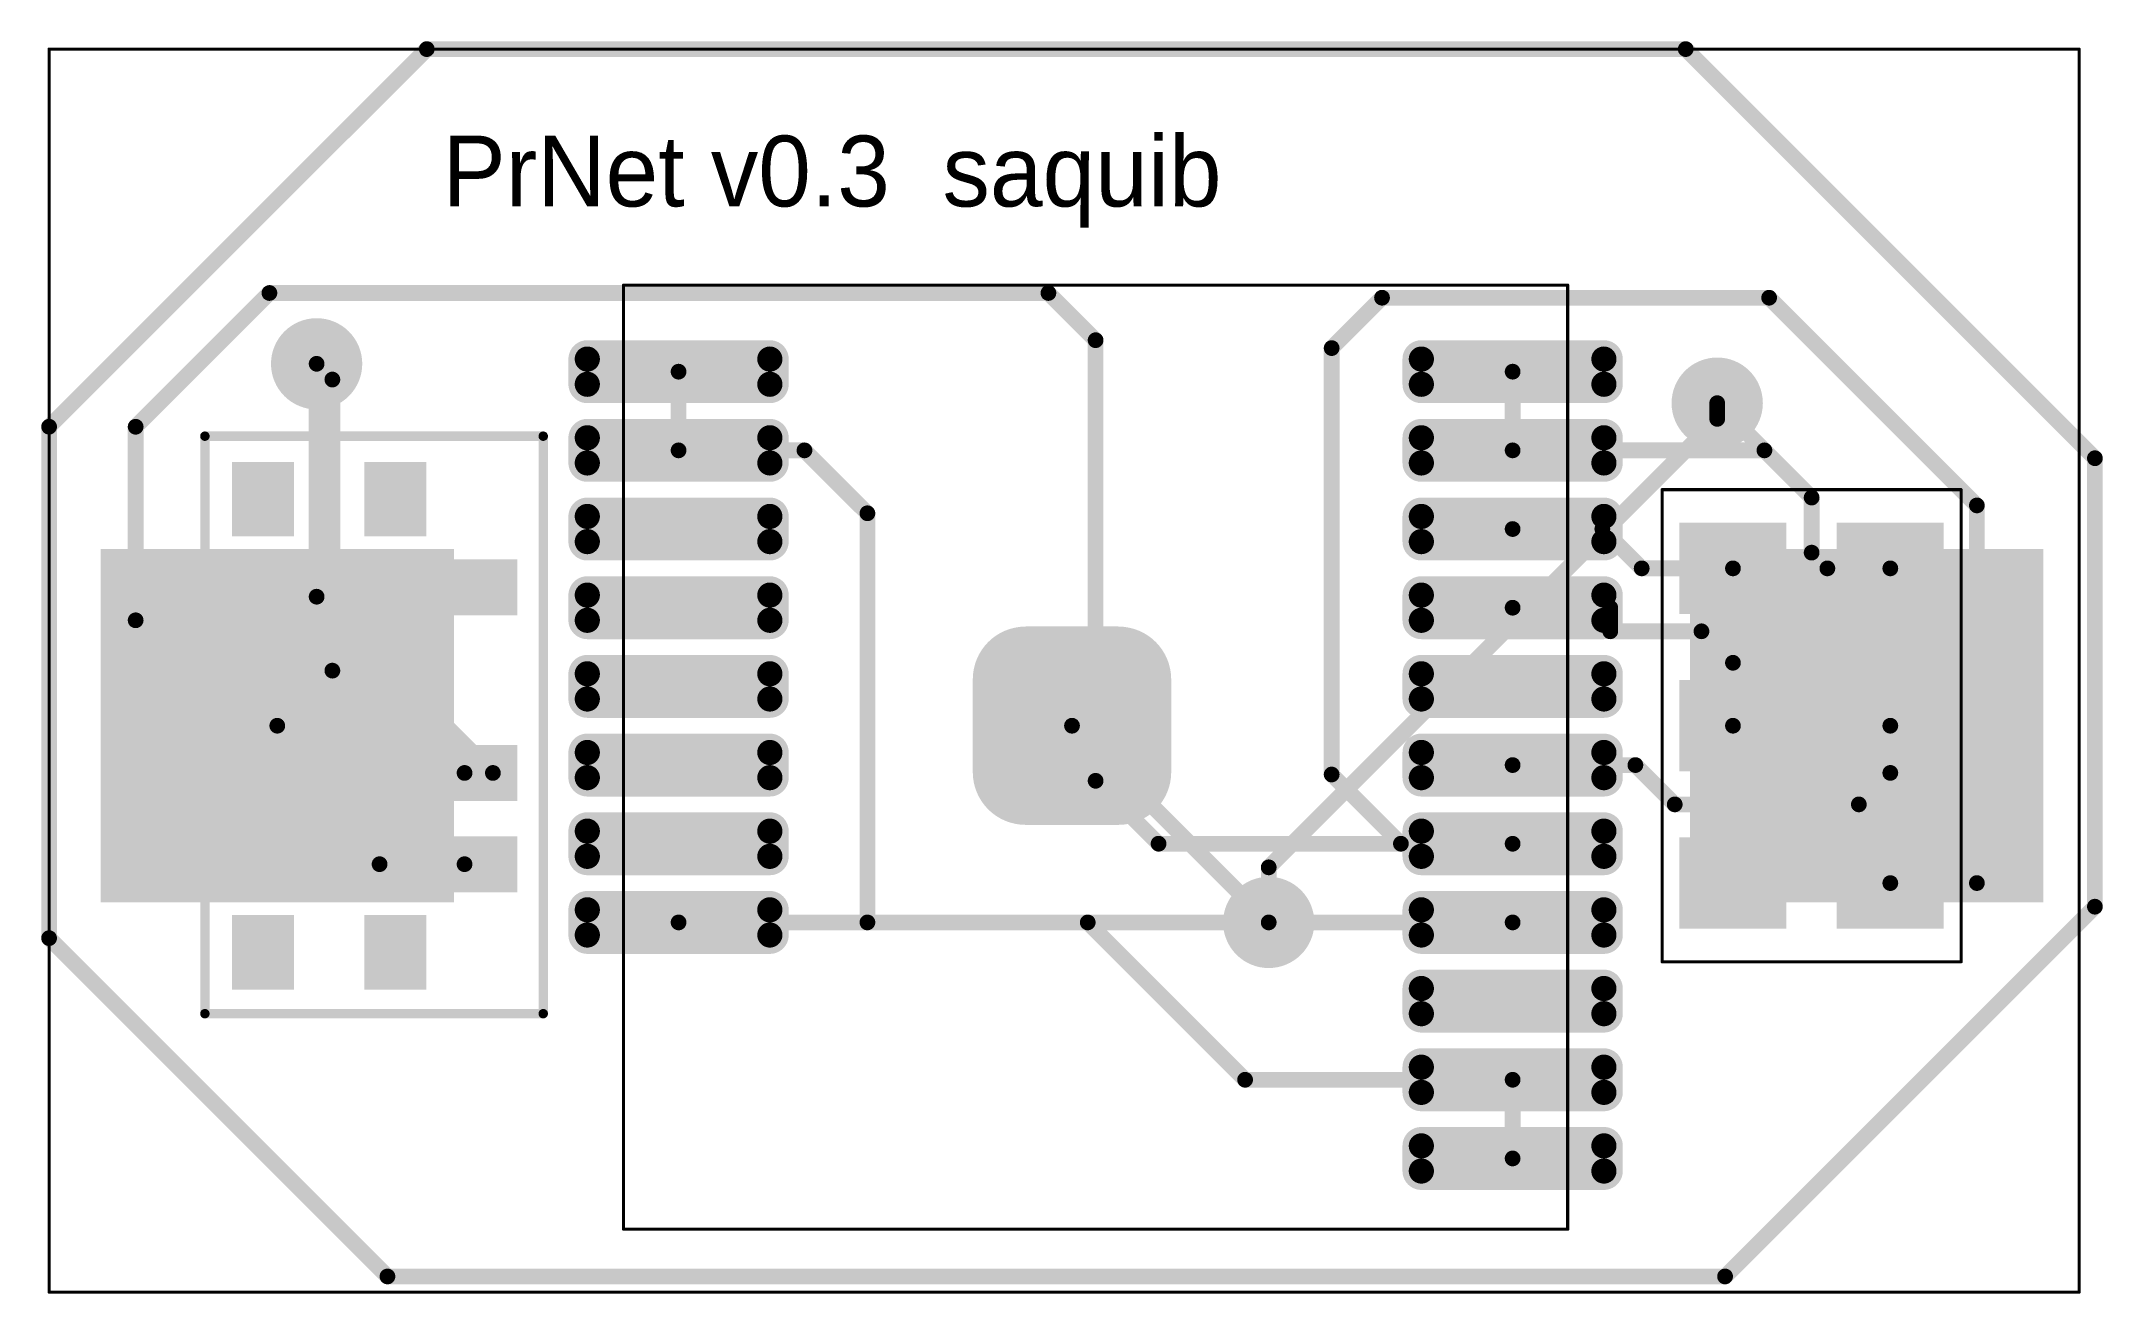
# Model space of a CAD drawing. Header units: millimetres. Extents: x 3.54 to 4.85, y 2.71 to 3.51.
import ezdxf

# ---------------------------------------------------------------- set-up
doc = ezdxf.new("R2010")
doc.units = ezdxf.units.MM
doc.header["$MEASUREMENT"] = 0
for name, color, linetype in [('BottomLayer', 5, 'Continuous'), ('BottomOverlay', 54, 'Continuous'), ('BottomPaste', 16, 'Continuous'), ('BottomSolder', 6, 'Continuous'), ('KeepOutLayer', 6, 'Continuous'), ('MultiLayer', 9, 'Continuous'), ('TopLayer', 1, 'Continuous'), ('TopOverlay', 2, 'Continuous'), ('TopPaste', 8, 'Continuous'), ('TopSolder', 216, 'Continuous')]:
    doc.layers.add(name, color=color, linetype=linetype)

msp = doc.modelspace()

# ---------------------------------------------------------------- linework, layer by layer
at = {"layer": 'BottomLayer'}
for points, const_width in [([(3.7075, 3.305, 1), (3.7325, 3.305, 1)], 0.025), ([(3.7175, 3.305, 1), (3.7225, 3.305, 1)], 0.005), ([(4.5975, 3.28, 1), (4.6225, 3.28, 1)], 0.025), ([(3.7275, 3.295, 1), (3.7325, 3.295, 1)], 0.005), ([(3.7275, 3.295, 1), (3.7325, 3.295, 1)], 0.005), ([(4.6075, 3.28, 1), (4.6125, 3.28, 1)], 0.005), ([(4.6075, 3.27, 1), (4.6125, 3.27, 1)], 0.005), ([(4.6075, 3.27, 1), (4.6125, 3.27, 1)], 0.005), ([(4.1557, 3.1045, 1), (4.1852, 3.1045, 1)], 0.0295), ([(4.2148, 3.1045, 1), (4.2443, 3.1045, 1)], 0.0295), ([(3.7275, 3.11, 1), (3.7325, 3.11, 1)], 0.005), ([(3.7275, 3.11, 1), (3.7325, 3.11, 1)], 0.005), ([(3.6925, 3.075, 1), (3.6975, 3.075, 1)], 0.005), ([(4.1975, 3.075, 1), (4.2025, 3.075, 1)], 0.005), ([(4.1557, 3.0455, 1), (4.1852, 3.0455, 1)], 0.0295), ([(4.2148, 3.0455, 1), (4.2443, 3.0455, 1)], 0.0295), ([(4.3225, 2.985, 1), (4.3275, 2.985, 1)], 0.005), ([(4.3225, 2.985, 1), (4.3275, 2.985, 1)], 0.005), ([(4.3125, 2.95, 1), (4.3375, 2.95, 1)], 0.025), ([(4.3225, 2.95, 1), (4.3275, 2.95, 1)], 0.005), ([(4.3225, 2.95, 1), (4.3275, 2.95, 1)], 0.005)]:
    msp.add_lwpolyline(points, format="xyb", close=True, dxfattribs=dict(at, const_width=const_width))
at = {"layer": 'BottomLayer', "const_width": 0.01}
for points in [[(3.72, 3.305), (3.73, 3.295)], [(3.73, 3.11), (3.73, 3.295)], [(4.61, 3.27), (4.61, 3.28)], [(4.325, 2.985), (4.61, 3.27)], [(3.695, 3.075), (3.73, 3.11)], [(4.2, 3.075), (4.325, 2.95)], [(4.325, 2.95), (4.325, 2.985)]]:
    msp.add_lwpolyline(points, dxfattribs=at)
at = {"layer": 'BottomLayer'}
for points in [[(3.8033, 3.1833), (3.5867, 3.1833), (3.8033, 2.9667), (3.5867, 2.9667)], [(4.8133, 3.1833), (4.5967, 3.1833), (4.8133, 2.9667), (4.5967, 2.9667)], [(4.2295, 3.1341), (4.1705, 3.1341), (4.2295, 3.0159), (4.1705, 3.0159)], [(4.2591, 3.1045), (4.1409, 3.1045), (4.2591, 3.0455), (4.1409, 3.0455)]]:
    msp.add_solid(points, dxfattribs=at)
at = {"layer": 'BottomOverlay', "const_width": 0.002}
for points in [[(3.55, 3.505), (4.84, 3.505)], [(3.55, 2.715), (3.55, 3.505)], [(4.84, 2.715), (4.84, 3.505)], [(3.55, 2.715), (4.84, 2.715)]]:
    msp.add_lwpolyline(points, dxfattribs=at)
at = {"layer": 'BottomOverlay', "const_width": 0.001}
for points in [[(3.5495, 3.505, 1), (3.5505, 3.505, 1)], [(3.5495, 3.505, 1), (3.5505, 3.505, 1)], [(4.8395, 3.505, 1), (4.8405, 3.505, 1)], [(4.8395, 3.505, 1), (4.8405, 3.505, 1)], [(3.5495, 2.715, 1), (3.5505, 2.715, 1)], [(3.5495, 2.715, 1), (3.5505, 2.715, 1)], [(4.8395, 2.715, 1), (4.8405, 2.715, 1)], [(4.8395, 2.715, 1), (4.8405, 2.715, 1)]]:
    msp.add_lwpolyline(points, format="xyb", close=True, dxfattribs=at)
at = {"layer": 'BottomPaste', "const_width": 0.0295}
for points in [[(4.1557, 3.1045, 1), (4.1852, 3.1045, 1)], [(4.2148, 3.1045, 1), (4.2443, 3.1045, 1)], [(4.1557, 3.0455, 1), (4.1852, 3.0455, 1)], [(4.2148, 3.0455, 1), (4.2443, 3.0455, 1)]]:
    msp.add_lwpolyline(points, format="xyb", close=True, dxfattribs=at)
at = {"layer": 'BottomPaste'}
for points in [[(3.8033, 3.1833), (3.5867, 3.1833), (3.8033, 2.9667), (3.5867, 2.9667)], [(4.8133, 3.1833), (4.5967, 3.1833), (4.8133, 2.9667), (4.5967, 2.9667)], [(4.2295, 3.1341), (4.1705, 3.1341), (4.2295, 3.0159), (4.1705, 3.0159)], [(4.2591, 3.1045), (4.1409, 3.1045), (4.2591, 3.0455), (4.1409, 3.0455)]]:
    msp.add_solid(points, dxfattribs=at)
at = {"layer": 'BottomSolder'}
for points, const_width in [([(3.7055, 3.305, 1), (3.7345, 3.305, 1)], 0.029), ([(4.5955, 3.28, 1), (4.6245, 3.28, 1)], 0.029), ([(4.1537, 3.1045, 1), (4.1872, 3.1045, 1)], 0.0335), ([(4.2128, 3.1045, 1), (4.2463, 3.1045, 1)], 0.0335), ([(4.1537, 3.0455, 1), (4.1872, 3.0455, 1)], 0.0335), ([(4.2128, 3.0455, 1), (4.2463, 3.0455, 1)], 0.0335), ([(4.3105, 2.95, 1), (4.3395, 2.95, 1)], 0.029)]:
    msp.add_lwpolyline(points, format="xyb", close=True, dxfattribs=dict(at, const_width=const_width))
for points in [[(3.8073, 3.1873), (3.5827, 3.1873), (3.8073, 2.9627), (3.5827, 2.9627)], [(4.8173, 3.1873), (4.5927, 3.1873), (4.8173, 2.9627), (4.5927, 2.9627)], [(4.2295, 3.1381), (4.1705, 3.1381), (4.2295, 3.0119), (4.1705, 3.0119)], [(4.2631, 3.1045), (4.1369, 3.1045), (4.2631, 3.0455), (4.1369, 3.0455)]]:
    msp.add_solid(points, dxfattribs=at)
at = {"layer": 'KeepOutLayer', "const_width": 0.01}
for points in [[(3.55, 3.265), (3.79, 3.505)], [(3.79, 3.505), (4.59, 3.505)], [(4.59, 3.505), (4.85, 3.245)], [(3.55, 2.94), (3.55, 3.265)], [(4.85, 2.96), (4.85, 3.245)], [(4.615, 2.725), (4.85, 2.96)], [(3.55, 2.94), (3.765, 2.725)], [(3.765, 2.725), (4.615, 2.725)]]:
    msp.add_lwpolyline(points, dxfattribs=at)
at = {"layer": 'KeepOutLayer', "const_width": 0.005}
for points in [[(3.7875, 3.505, 1), (3.7925, 3.505, 1)], [(3.7875, 3.505, 1), (3.7925, 3.505, 1)], [(4.5875, 3.505, 1), (4.5925, 3.505, 1)], [(4.5875, 3.505, 1), (4.5925, 3.505, 1)], [(3.5475, 3.265, 1), (3.5525, 3.265, 1)], [(3.5475, 3.265, 1), (3.5525, 3.265, 1)], [(4.8475, 3.245, 1), (4.8525, 3.245, 1)], [(4.8475, 3.245, 1), (4.8525, 3.245, 1)], [(4.8475, 2.96, 1), (4.8525, 2.96, 1)], [(4.8475, 2.96, 1), (4.8525, 2.96, 1)], [(3.5475, 2.94, 1), (3.5525, 2.94, 1)], [(3.5475, 2.94, 1), (3.5525, 2.94, 1)], [(3.7625, 2.725, 1), (3.7675, 2.725, 1)], [(3.7625, 2.725, 1), (3.7675, 2.725, 1)], [(4.6125, 2.725, 1), (4.6175, 2.725, 1)], [(4.6125, 2.725, 1), (4.6175, 2.725, 1)]]:
    msp.add_lwpolyline(points, format="xyb", close=True, dxfattribs=at)
at = {"layer": 'MultiLayer', "const_width": 0.025}
for points in [[(3.7075, 3.305, 1), (3.7325, 3.305, 1)], [(4.5975, 3.28, 1), (4.6225, 3.28, 1)], [(4.3125, 2.95, 1), (4.3375, 2.95, 1)]]:
    msp.add_lwpolyline(points, format="xyb", close=True, dxfattribs=at)
at = {"layer": 'TopLayer', "const_width": 0.01}
for points in [[(3.605, 3.265), (3.69, 3.35)], [(3.69, 3.35), (4.185, 3.35)], [(4.185, 3.35), (4.215, 3.32)], [(4.365, 3.315), (4.397, 3.347)], [(4.397, 3.347), (4.643, 3.347)], [(4.643, 3.347), (4.775, 3.215)], [(4.215, 3.04), (4.215, 3.32)], [(4.365, 3.044), (4.365, 3.315)], [(3.72, 3.157), (3.72, 3.305)], [(3.95, 3.25), (3.95, 3.3)], [(4.48, 3.25), (4.48, 3.3)], [(4.61, 3.28), (4.67, 3.22)], [(3.605, 3.142), (3.605, 3.265)], [(3.95, 3.25), (4.03, 3.25)], [(4.03, 3.25), (4.07, 3.21)], [(4.48, 3.25), (4.64, 3.25)], [(4.67, 3.185), (4.67, 3.22)], [(4.07, 2.95), (4.07, 3.21)], [(4.775, 2.975), (4.775, 3.215)], [(4.48, 3.2), (4.537, 3.2)], [(4.537, 3.2), (4.562, 3.175)], [(4.67, 3.185), (4.68, 3.175)], [(4.562, 3.175), (4.62, 3.175)], [(4.68, 3.175), (4.72, 3.175)], [(3.72, 3.157), (3.832, 3.045)], [(3.605, 3.142), (3.76, 2.987)], [(4.48, 3.15), (4.542, 3.15)], [(4.542, 3.135), (4.542, 3.15)], [(4.542, 3.135), (4.6, 3.135)], [(4.6, 3.135), (4.62, 3.115)], [(4.62, 3.075), (4.62, 3.115)], [(4.72, 3.045), (4.72, 3.075)], [(4.48, 3.05), (4.558, 3.05)], [(4.558, 3.05), (4.583, 3.025)], [(3.814, 3.045), (3.832, 3.045)], [(4.215, 3.04), (4.255, 3)], [(4.365, 3.044), (4.409, 3)], [(4.7, 3.025), (4.72, 3.045)], [(4.583, 3.025), (4.7, 3.025)], [(4.255, 3), (4.409, 3)], [(4.409, 3), (4.48, 3)], [(3.76, 2.987), (3.814, 2.987)], [(4.72, 2.975), (4.775, 2.975)], [(3.95, 2.95), (4.07, 2.95)], [(4.07, 2.95), (4.21, 2.95)], [(4.21, 2.95), (4.31, 2.85)], [(4.21, 2.95), (4.325, 2.95)], [(4.325, 2.95), (4.48, 2.95)], [(4.31, 2.85), (4.48, 2.85)], [(4.48, 2.8), (4.48, 2.85)]]:
    msp.add_lwpolyline(points, dxfattribs=at)
at = {"layer": 'TopLayer'}
for points, const_width in [([(3.6875, 3.35, 1), (3.6925, 3.35, 1)], 0.005), ([(3.6875, 3.35, 1), (3.6925, 3.35, 1)], 0.005), ([(4.1825, 3.35, 1), (4.1875, 3.35, 1)], 0.005), ([(4.1825, 3.35, 1), (4.1875, 3.35, 1)], 0.005), ([(4.3945, 3.347, 1), (4.3995, 3.347, 1)], 0.005), ([(4.3945, 3.347, 1), (4.3995, 3.347, 1)], 0.005), ([(4.6405, 3.347, 1), (4.6455, 3.347, 1)], 0.005), ([(4.6405, 3.347, 1), (4.6455, 3.347, 1)], 0.005), ([(3.7075, 3.305, 1), (3.7325, 3.305, 1)], 0.025), ([(3.888, 3.308, 1), (3.896, 3.308, 1)], 0.008), ([(4.004, 3.308, 1), (4.012, 3.308, 1)], 0.008), ([(4.2125, 3.32, 1), (4.2175, 3.32, 1)], 0.005), ([(4.2125, 3.32, 1), (4.2175, 3.32, 1)], 0.005), ([(4.3625, 3.315, 1), (4.3675, 3.315, 1)], 0.005), ([(4.3625, 3.315, 1), (4.3675, 3.315, 1)], 0.005), ([(4.418, 3.308, 1), (4.426, 3.308, 1)], 0.008), ([(4.534, 3.308, 1), (4.542, 3.308, 1)], 0.008), ([(3.7175, 3.305, 1), (3.7225, 3.305, 1)], 0.005), ([(3.9475, 3.3, 1), (3.9525, 3.3, 1)], 0.005), ([(4.4775, 3.3, 1), (4.4825, 3.3, 1)], 0.005), ([(4.5975, 3.28, 1), (4.6225, 3.28, 1)], 0.025), ([(3.888, 3.292, 1), (3.896, 3.292, 1)], 0.008), ([(4.004, 3.292, 1), (4.012, 3.292, 1)], 0.008), ([(4.418, 3.292, 1), (4.426, 3.292, 1)], 0.008), ([(4.534, 3.292, 1), (4.542, 3.292, 1)], 0.008), ([(4.6075, 3.28, 1), (4.6125, 3.28, 1)], 0.005), ([(3.6025, 3.265, 1), (3.6075, 3.265, 1)], 0.005), ([(3.6025, 3.265, 1), (3.6075, 3.265, 1)], 0.005), ([(3.888, 3.258, 1), (3.896, 3.258, 1)], 0.008), ([(4.004, 3.258, 1), (4.012, 3.258, 1)], 0.008), ([(4.418, 3.258, 1), (4.426, 3.258, 1)], 0.008), ([(4.534, 3.258, 1), (4.542, 3.258, 1)], 0.008), ([(3.888, 3.242, 1), (3.896, 3.242, 1)], 0.008), ([(3.9475, 3.25, 1), (3.9525, 3.25, 1)], 0.005), ([(3.9475, 3.25, 1), (3.9525, 3.25, 1)], 0.005), ([(4.004, 3.242, 1), (4.012, 3.242, 1)], 0.008), ([(4.0275, 3.25, 1), (4.0325, 3.25, 1)], 0.005), ([(4.0275, 3.25, 1), (4.0325, 3.25, 1)], 0.005), ([(4.418, 3.242, 1), (4.426, 3.242, 1)], 0.008), ([(4.4775, 3.25, 1), (4.4825, 3.25, 1)], 0.005), ([(4.4775, 3.25, 1), (4.4825, 3.25, 1)], 0.005), ([(4.534, 3.242, 1), (4.542, 3.242, 1)], 0.008), ([(4.6375, 3.25, 1), (4.6425, 3.25, 1)], 0.005), ([(4.6675, 3.22, 1), (4.6725, 3.22, 1)], 0.005), ([(4.6675, 3.22, 1), (4.6725, 3.22, 1)], 0.005), ([(3.888, 3.208, 1), (3.896, 3.208, 1)], 0.008), ([(4.004, 3.208, 1), (4.012, 3.208, 1)], 0.008), ([(4.0675, 3.21, 1), (4.0725, 3.21, 1)], 0.005), ([(4.0675, 3.21, 1), (4.0725, 3.21, 1)], 0.005), ([(4.418, 3.208, 1), (4.426, 3.208, 1)], 0.008), ([(4.534, 3.208, 1), (4.542, 3.208, 1)], 0.008), ([(4.7725, 3.215, 1), (4.7775, 3.215, 1)], 0.005), ([(4.7725, 3.215, 1), (4.7775, 3.215, 1)], 0.005), ([(3.888, 3.192, 1), (3.896, 3.192, 1)], 0.008), ([(4.004, 3.192, 1), (4.012, 3.192, 1)], 0.008), ([(4.418, 3.192, 1), (4.426, 3.192, 1)], 0.008), ([(4.4775, 3.2, 1), (4.4825, 3.2, 1)], 0.005), ([(4.534, 3.192, 1), (4.542, 3.192, 1)], 0.008), ([(4.5345, 3.2, 1), (4.5395, 3.2, 1)], 0.005), ([(4.5345, 3.2, 1), (4.5395, 3.2, 1)], 0.005), ([(4.6675, 3.185, 1), (4.6725, 3.185, 1)], 0.005), ([(4.6675, 3.185, 1), (4.6725, 3.185, 1)], 0.005), ([(4.5595, 3.175, 1), (4.5645, 3.175, 1)], 0.005), ([(4.5595, 3.175, 1), (4.5645, 3.175, 1)], 0.005), ([(4.6175, 3.175, 1), (4.6225, 3.175, 1)], 0.005), ([(4.6775, 3.175, 1), (4.6825, 3.175, 1)], 0.005), ([(4.6775, 3.175, 1), (4.6825, 3.175, 1)], 0.005), ([(4.7175, 3.175, 1), (4.7225, 3.175, 1)], 0.005), ([(3.7175, 3.157, 1), (3.7225, 3.157, 1)], 0.005), ([(3.7175, 3.157, 1), (3.7225, 3.157, 1)], 0.005), ([(3.888, 3.158, 1), (3.896, 3.158, 1)], 0.008), ([(4.004, 3.158, 1), (4.012, 3.158, 1)], 0.008), ([(4.418, 3.158, 1), (4.426, 3.158, 1)], 0.008), ([(4.534, 3.158, 1), (4.542, 3.158, 1)], 0.008), ([(3.6025, 3.142, 1), (3.6075, 3.142, 1)], 0.005), ([(3.6025, 3.142, 1), (3.6075, 3.142, 1)], 0.005), ([(3.888, 3.142, 1), (3.896, 3.142, 1)], 0.008), ([(4.004, 3.142, 1), (4.012, 3.142, 1)], 0.008), ([(4.418, 3.142, 1), (4.426, 3.142, 1)], 0.008), ([(4.4775, 3.15, 1), (4.4825, 3.15, 1)], 0.005), ([(4.534, 3.142, 1), (4.542, 3.142, 1)], 0.008), ([(4.5395, 3.15, 1), (4.5445, 3.15, 1)], 0.005), ([(4.5395, 3.15, 1), (4.5445, 3.15, 1)], 0.005), ([(4.5395, 3.135, 1), (4.5445, 3.135, 1)], 0.005), ([(4.5395, 3.135, 1), (4.5445, 3.135, 1)], 0.005), ([(4.5975, 3.135, 1), (4.6025, 3.135, 1)], 0.005), ([(4.5975, 3.135, 1), (4.6025, 3.135, 1)], 0.005), ([(4.6175, 3.115, 1), (4.6225, 3.115, 1)], 0.005), ([(4.6175, 3.115, 1), (4.6225, 3.115, 1)], 0.005), ([(3.888, 3.108, 1), (3.896, 3.108, 1)], 0.008), ([(4.004, 3.108, 1), (4.012, 3.108, 1)], 0.008), ([(4.418, 3.108, 1), (4.426, 3.108, 1)], 0.008), ([(4.534, 3.108, 1), (4.542, 3.108, 1)], 0.008), ([(3.888, 3.092, 1), (3.896, 3.092, 1)], 0.008), ([(4.004, 3.092, 1), (4.012, 3.092, 1)], 0.008), ([(4.418, 3.092, 1), (4.426, 3.092, 1)], 0.008), ([(4.534, 3.092, 1), (4.542, 3.092, 1)], 0.008), ([(4.6175, 3.075, 1), (4.6225, 3.075, 1)], 0.005), ([(4.7175, 3.075, 1), (4.7225, 3.075, 1)], 0.005), ([(3.888, 3.058, 1), (3.896, 3.058, 1)], 0.008), ([(4.004, 3.058, 1), (4.012, 3.058, 1)], 0.008), ([(4.418, 3.058, 1), (4.426, 3.058, 1)], 0.008), ([(4.534, 3.058, 1), (4.542, 3.058, 1)], 0.008), ([(4.4775, 3.05, 1), (4.4825, 3.05, 1)], 0.005), ([(4.5555, 3.05, 1), (4.5605, 3.05, 1)], 0.005), ([(4.5555, 3.05, 1), (4.5605, 3.05, 1)], 0.005), ([(3.8115, 3.045, 1), (3.8165, 3.045, 1)], 0.005), ([(3.8295, 3.045, 1), (3.8345, 3.045, 1)], 0.005), ([(3.8295, 3.045, 1), (3.8345, 3.045, 1)], 0.005), ([(3.888, 3.042, 1), (3.896, 3.042, 1)], 0.008), ([(4.004, 3.042, 1), (4.012, 3.042, 1)], 0.008), ([(4.2125, 3.04, 1), (4.2175, 3.04, 1)], 0.005), ([(4.2125, 3.04, 1), (4.2175, 3.04, 1)], 0.005), ([(4.3625, 3.044, 1), (4.3675, 3.044, 1)], 0.005), ([(4.3625, 3.044, 1), (4.3675, 3.044, 1)], 0.005), ([(4.418, 3.042, 1), (4.426, 3.042, 1)], 0.008), ([(4.534, 3.042, 1), (4.542, 3.042, 1)], 0.008), ([(4.7175, 3.045, 1), (4.7225, 3.045, 1)], 0.005), ([(4.7175, 3.045, 1), (4.7225, 3.045, 1)], 0.005), ([(4.5805, 3.025, 1), (4.5855, 3.025, 1)], 0.005), ([(4.5805, 3.025, 1), (4.5855, 3.025, 1)], 0.005), ([(4.6975, 3.025, 1), (4.7025, 3.025, 1)], 0.005), ([(4.6975, 3.025, 1), (4.7025, 3.025, 1)], 0.005), ([(3.888, 3.008, 1), (3.896, 3.008, 1)], 0.008), ([(4.004, 3.008, 1), (4.012, 3.008, 1)], 0.008), ([(4.418, 3.008, 1), (4.426, 3.008, 1)], 0.008), ([(4.534, 3.008, 1), (4.542, 3.008, 1)], 0.008), ([(3.888, 2.992, 1), (3.896, 2.992, 1)], 0.008), ([(4.004, 2.992, 1), (4.012, 2.992, 1)], 0.008), ([(4.2525, 3, 1), (4.2575, 3, 1)], 0.005), ([(4.2525, 3, 1), (4.2575, 3, 1)], 0.005), ([(4.4065, 3, 1), (4.4115, 3, 1)], 0.005), ([(4.4065, 3, 1), (4.4115, 3, 1)], 0.005), ([(4.4065, 3, 1), (4.4115, 3, 1)], 0.005), ([(4.418, 2.992, 1), (4.426, 2.992, 1)], 0.008), ([(4.4775, 3, 1), (4.4825, 3, 1)], 0.005), ([(4.534, 2.992, 1), (4.542, 2.992, 1)], 0.008), ([(3.7575, 2.987, 1), (3.7625, 2.987, 1)], 0.005), ([(3.7575, 2.987, 1), (3.7625, 2.987, 1)], 0.005), ([(3.8115, 2.987, 1), (3.8165, 2.987, 1)], 0.005), ([(4.3125, 2.95, 1), (4.3375, 2.95, 1)], 0.025), ([(4.7175, 2.975, 1), (4.7225, 2.975, 1)], 0.005), ([(4.7725, 2.975, 1), (4.7775, 2.975, 1)], 0.005), ([(4.7725, 2.975, 1), (4.7775, 2.975, 1)], 0.005), ([(3.888, 2.958, 1), (3.896, 2.958, 1)], 0.008), ([(4.004, 2.958, 1), (4.012, 2.958, 1)], 0.008), ([(4.418, 2.958, 1), (4.426, 2.958, 1)], 0.008), ([(4.534, 2.958, 1), (4.542, 2.958, 1)], 0.008), ([(3.888, 2.942, 1), (3.896, 2.942, 1)], 0.008), ([(3.9475, 2.95, 1), (3.9525, 2.95, 1)], 0.005), ([(4.004, 2.942, 1), (4.012, 2.942, 1)], 0.008), ([(4.0675, 2.95, 1), (4.0725, 2.95, 1)], 0.005), ([(4.0675, 2.95, 1), (4.0725, 2.95, 1)], 0.005), ([(4.0675, 2.95, 1), (4.0725, 2.95, 1)], 0.005), ([(4.2075, 2.95, 1), (4.2125, 2.95, 1)], 0.005), ([(4.2075, 2.95, 1), (4.2125, 2.95, 1)], 0.005), ([(4.2075, 2.95, 1), (4.2125, 2.95, 1)], 0.005), ([(4.3225, 2.95, 1), (4.3275, 2.95, 1)], 0.005), ([(4.3225, 2.95, 1), (4.3275, 2.95, 1)], 0.005), ([(4.418, 2.942, 1), (4.426, 2.942, 1)], 0.008), ([(4.4775, 2.95, 1), (4.4825, 2.95, 1)], 0.005), ([(4.534, 2.942, 1), (4.542, 2.942, 1)], 0.008), ([(4.418, 2.908, 1), (4.426, 2.908, 1)], 0.008), ([(4.534, 2.908, 1), (4.542, 2.908, 1)], 0.008), ([(4.418, 2.892, 1), (4.426, 2.892, 1)], 0.008), ([(4.534, 2.892, 1), (4.542, 2.892, 1)], 0.008), ([(4.418, 2.858, 1), (4.426, 2.858, 1)], 0.008), ([(4.534, 2.858, 1), (4.542, 2.858, 1)], 0.008), ([(4.3075, 2.85, 1), (4.3125, 2.85, 1)], 0.005), ([(4.3075, 2.85, 1), (4.3125, 2.85, 1)], 0.005), ([(4.418, 2.842, 1), (4.426, 2.842, 1)], 0.008), ([(4.4775, 2.85, 1), (4.4825, 2.85, 1)], 0.005), ([(4.4775, 2.85, 1), (4.4825, 2.85, 1)], 0.005), ([(4.534, 2.842, 1), (4.542, 2.842, 1)], 0.008), ([(4.418, 2.808, 1), (4.426, 2.808, 1)], 0.008), ([(4.4775, 2.8, 1), (4.4825, 2.8, 1)], 0.005), ([(4.534, 2.808, 1), (4.542, 2.808, 1)], 0.008), ([(4.418, 2.792, 1), (4.426, 2.792, 1)], 0.008), ([(4.534, 2.792, 1), (4.542, 2.792, 1)], 0.008)]:
    msp.add_lwpolyline(points, format="xyb", close=True, dxfattribs=dict(at, const_width=const_width))
for points in [[(3.892, 3.284), (4.008, 3.284), (3.892, 3.316), (4.008, 3.316)], [(4.422, 3.284), (4.538, 3.284), (4.422, 3.316), (4.538, 3.316)], [(3.884, 3.292), (4.016, 3.292), (3.884, 3.308), (4.016, 3.308)], [(4.414, 3.292), (4.546, 3.292), (4.414, 3.308), (4.546, 3.308)], [(3.892, 3.234), (4.008, 3.234), (3.892, 3.266), (4.008, 3.266)], [(4.422, 3.234), (4.538, 3.234), (4.422, 3.266), (4.538, 3.266)], [(3.884, 3.242), (4.016, 3.242), (3.884, 3.258), (4.016, 3.258)], [(4.414, 3.242), (4.546, 3.242), (4.414, 3.258), (4.546, 3.258)], [(3.6703, 3.2387), (3.6703, 3.1993), (3.7017, 3.2387), (3.7017, 3.1993)], [(3.7543, 3.2387), (3.7543, 3.1993), (3.7857, 3.2387), (3.7857, 3.1993)], [(3.892, 3.184), (4.008, 3.184), (3.892, 3.216), (4.008, 3.216)], [(4.422, 3.184), (4.538, 3.184), (4.422, 3.216), (4.538, 3.216)], [(3.884, 3.192), (4.016, 3.192), (3.884, 3.208), (4.016, 3.208)], [(4.414, 3.192), (4.546, 3.192), (4.414, 3.208), (4.546, 3.208)], [(4.65, 3.15), (4.65, 3.2), (4.59, 3.15), (4.59, 3.2)], [(4.75, 3.15), (4.75, 3.2), (4.69, 3.15), (4.69, 3.2)], [(3.7845, 3.1768), (3.7845, 3.1492), (3.8435, 3.1768), (3.8435, 3.1492)], [(3.884, 3.142), (4.016, 3.142), (3.884, 3.158), (4.016, 3.158)], [(3.892, 3.134), (4.008, 3.134), (3.892, 3.166), (4.008, 3.166)], [(4.414, 3.142), (4.546, 3.142), (4.414, 3.158), (4.546, 3.158)], [(4.422, 3.134), (4.538, 3.134), (4.422, 3.166), (4.538, 3.166)], [(3.884, 3.092), (4.016, 3.092), (3.884, 3.108), (4.016, 3.108)], [(3.892, 3.084), (4.008, 3.084), (3.892, 3.116), (4.008, 3.116)], [(4.414, 3.092), (4.546, 3.092), (4.414, 3.108), (4.546, 3.108)], [(4.422, 3.084), (4.538, 3.084), (4.422, 3.116), (4.538, 3.116)], [(4.65, 3.05), (4.65, 3.1), (4.59, 3.05), (4.59, 3.1)], [(4.75, 3.05), (4.75, 3.1), (4.69, 3.05), (4.69, 3.1)], [(3.892, 3.034), (4.008, 3.034), (3.892, 3.066), (4.008, 3.066)], [(4.422, 3.034), (4.538, 3.034), (4.422, 3.066), (4.538, 3.066)], [(3.7845, 3.0588), (3.7845, 3.0312), (3.8435, 3.0588), (3.8435, 3.0312)], [(3.884, 3.042), (4.016, 3.042), (3.884, 3.058), (4.016, 3.058)], [(4.414, 3.042), (4.546, 3.042), (4.414, 3.058), (4.546, 3.058)], [(3.892, 2.984), (4.008, 2.984), (3.892, 3.016), (4.008, 3.016)], [(4.422, 2.984), (4.538, 2.984), (4.422, 3.016), (4.538, 3.016)], [(3.7845, 3.0008), (3.7845, 2.9732), (3.8435, 3.0008), (3.8435, 2.9732)], [(3.884, 2.992), (4.016, 2.992), (3.884, 3.008), (4.016, 3.008)], [(4.414, 2.992), (4.546, 2.992), (4.414, 3.008), (4.546, 3.008)], [(4.65, 2.95), (4.65, 3), (4.59, 2.95), (4.59, 3)], [(4.75, 2.95), (4.75, 3), (4.69, 2.95), (4.69, 3)], [(3.892, 2.934), (4.008, 2.934), (3.892, 2.966), (4.008, 2.966)], [(4.422, 2.934), (4.538, 2.934), (4.422, 2.966), (4.538, 2.966)], [(3.6703, 2.9507), (3.6703, 2.9113), (3.7017, 2.9507), (3.7017, 2.9113)], [(3.7543, 2.9507), (3.7543, 2.9113), (3.7857, 2.9507), (3.7857, 2.9113)], [(3.884, 2.942), (4.016, 2.942), (3.884, 2.958), (4.016, 2.958)], [(4.414, 2.942), (4.546, 2.942), (4.414, 2.958), (4.546, 2.958)], [(4.422, 2.884), (4.538, 2.884), (4.422, 2.916), (4.538, 2.916)], [(4.414, 2.892), (4.546, 2.892), (4.414, 2.908), (4.546, 2.908)], [(4.414, 2.842), (4.546, 2.842), (4.414, 2.858), (4.546, 2.858)], [(4.422, 2.834), (4.538, 2.834), (4.422, 2.866), (4.538, 2.866)], [(4.414, 2.792), (4.546, 2.792), (4.414, 2.808), (4.546, 2.808)], [(4.422, 2.784), (4.538, 2.784), (4.422, 2.816), (4.538, 2.816)]]:
    msp.add_solid(points, dxfattribs=at)
at = {"layer": 'TopOverlay'}
for points, const_width in [([(3.915, 3.355), (4.515, 3.355)], 0.002), ([(3.915, 2.755), (3.915, 3.355)], 0.002), ([(4.515, 2.755), (4.515, 3.355)], 0.002), ([(3.649, 2.892), (3.649, 3.259)], 0.006), ([(3.649, 3.259), (3.864, 3.259)], 0.006), ([(3.864, 2.892), (3.864, 3.259)], 0.006), ([(4.575, 2.925), (4.575, 3.225)], 0.002), ([(4.575, 3.225), (4.765, 3.225)], 0.002), ([(4.765, 2.925), (4.765, 3.225)], 0.002), ([(4.575, 2.925), (4.765, 2.925)], 0.002), ([(3.649, 2.892), (3.864, 2.892)], 0.006), ([(3.915, 2.755), (4.515, 2.755)], 0.002)]:
    msp.add_lwpolyline(points, dxfattribs=dict(at, const_width=const_width))
for points, const_width in [([(3.9145, 3.355, 1), (3.9155, 3.355, 1)], 0.001), ([(3.9145, 3.355, 1), (3.9155, 3.355, 1)], 0.001), ([(4.5145, 3.355, 1), (4.5155, 3.355, 1)], 0.001), ([(4.5145, 3.355, 1), (4.5155, 3.355, 1)], 0.001), ([(3.6475, 3.259, 1), (3.6505, 3.259, 1)], 0.003), ([(3.6475, 3.259, 1), (3.6505, 3.259, 1)], 0.003), ([(3.8625, 3.259, 1), (3.8655, 3.259, 1)], 0.003), ([(3.8625, 3.259, 1), (3.8655, 3.259, 1)], 0.003), ([(4.5745, 3.225, 1), (4.5755, 3.225, 1)], 0.001), ([(4.5745, 3.225, 1), (4.5755, 3.225, 1)], 0.001), ([(4.7645, 3.225, 1), (4.7655, 3.225, 1)], 0.001), ([(4.7645, 3.225, 1), (4.7655, 3.225, 1)], 0.001), ([(4.5745, 2.925, 1), (4.5755, 2.925, 1)], 0.001), ([(4.5745, 2.925, 1), (4.5755, 2.925, 1)], 0.001), ([(4.7645, 2.925, 1), (4.7655, 2.925, 1)], 0.001), ([(4.7645, 2.925, 1), (4.7655, 2.925, 1)], 0.001), ([(3.6475, 2.892, 1), (3.6505, 2.892, 1)], 0.003), ([(3.6475, 2.892, 1), (3.6505, 2.892, 1)], 0.003), ([(3.8625, 2.892, 1), (3.8655, 2.892, 1)], 0.003), ([(3.8625, 2.892, 1), (3.8655, 2.892, 1)], 0.003), ([(3.9145, 2.755, 1), (3.9155, 2.755, 1)], 0.001), ([(3.9145, 2.755, 1), (3.9155, 2.755, 1)], 0.001), ([(4.5145, 2.755, 1), (4.5155, 2.755, 1)], 0.001), ([(4.5145, 2.755, 1), (4.5155, 2.755, 1)], 0.001)]:
    msp.add_lwpolyline(points, format="xyb", close=True, dxfattribs=dict(at, const_width=const_width))
at = {"layer": 'TopPaste', "const_width": 0.008}
for points in [[(3.888, 3.308, 1), (3.896, 3.308, 1)], [(4.004, 3.308, 1), (4.012, 3.308, 1)], [(4.418, 3.308, 1), (4.426, 3.308, 1)], [(4.534, 3.308, 1), (4.542, 3.308, 1)], [(3.888, 3.292, 1), (3.896, 3.292, 1)], [(4.004, 3.292, 1), (4.012, 3.292, 1)], [(4.418, 3.292, 1), (4.426, 3.292, 1)], [(4.534, 3.292, 1), (4.542, 3.292, 1)], [(3.888, 3.258, 1), (3.896, 3.258, 1)], [(4.004, 3.258, 1), (4.012, 3.258, 1)], [(4.418, 3.258, 1), (4.426, 3.258, 1)], [(4.534, 3.258, 1), (4.542, 3.258, 1)], [(3.888, 3.242, 1), (3.896, 3.242, 1)], [(4.004, 3.242, 1), (4.012, 3.242, 1)], [(4.418, 3.242, 1), (4.426, 3.242, 1)], [(4.534, 3.242, 1), (4.542, 3.242, 1)], [(3.888, 3.208, 1), (3.896, 3.208, 1)], [(4.004, 3.208, 1), (4.012, 3.208, 1)], [(4.418, 3.208, 1), (4.426, 3.208, 1)], [(4.534, 3.208, 1), (4.542, 3.208, 1)], [(3.888, 3.192, 1), (3.896, 3.192, 1)], [(4.004, 3.192, 1), (4.012, 3.192, 1)], [(4.418, 3.192, 1), (4.426, 3.192, 1)], [(4.534, 3.192, 1), (4.542, 3.192, 1)], [(3.888, 3.158, 1), (3.896, 3.158, 1)], [(4.004, 3.158, 1), (4.012, 3.158, 1)], [(4.418, 3.158, 1), (4.426, 3.158, 1)], [(4.534, 3.158, 1), (4.542, 3.158, 1)], [(3.888, 3.142, 1), (3.896, 3.142, 1)], [(4.004, 3.142, 1), (4.012, 3.142, 1)], [(4.418, 3.142, 1), (4.426, 3.142, 1)], [(4.534, 3.142, 1), (4.542, 3.142, 1)], [(3.888, 3.108, 1), (3.896, 3.108, 1)], [(4.004, 3.108, 1), (4.012, 3.108, 1)], [(4.418, 3.108, 1), (4.426, 3.108, 1)], [(4.534, 3.108, 1), (4.542, 3.108, 1)], [(3.888, 3.092, 1), (3.896, 3.092, 1)], [(4.004, 3.092, 1), (4.012, 3.092, 1)], [(4.418, 3.092, 1), (4.426, 3.092, 1)], [(4.534, 3.092, 1), (4.542, 3.092, 1)], [(3.888, 3.058, 1), (3.896, 3.058, 1)], [(4.004, 3.058, 1), (4.012, 3.058, 1)], [(4.418, 3.058, 1), (4.426, 3.058, 1)], [(4.534, 3.058, 1), (4.542, 3.058, 1)], [(3.888, 3.042, 1), (3.896, 3.042, 1)], [(4.004, 3.042, 1), (4.012, 3.042, 1)], [(4.418, 3.042, 1), (4.426, 3.042, 1)], [(4.534, 3.042, 1), (4.542, 3.042, 1)], [(3.888, 3.008, 1), (3.896, 3.008, 1)], [(4.004, 3.008, 1), (4.012, 3.008, 1)], [(4.418, 3.008, 1), (4.426, 3.008, 1)], [(4.534, 3.008, 1), (4.542, 3.008, 1)], [(3.888, 2.992, 1), (3.896, 2.992, 1)], [(4.004, 2.992, 1), (4.012, 2.992, 1)], [(4.418, 2.992, 1), (4.426, 2.992, 1)], [(4.534, 2.992, 1), (4.542, 2.992, 1)], [(3.888, 2.958, 1), (3.896, 2.958, 1)], [(4.004, 2.958, 1), (4.012, 2.958, 1)], [(4.418, 2.958, 1), (4.426, 2.958, 1)], [(4.534, 2.958, 1), (4.542, 2.958, 1)], [(3.888, 2.942, 1), (3.896, 2.942, 1)], [(4.004, 2.942, 1), (4.012, 2.942, 1)], [(4.418, 2.942, 1), (4.426, 2.942, 1)], [(4.534, 2.942, 1), (4.542, 2.942, 1)], [(4.418, 2.908, 1), (4.426, 2.908, 1)], [(4.534, 2.908, 1), (4.542, 2.908, 1)], [(4.418, 2.892, 1), (4.426, 2.892, 1)], [(4.534, 2.892, 1), (4.542, 2.892, 1)], [(4.418, 2.858, 1), (4.426, 2.858, 1)], [(4.534, 2.858, 1), (4.542, 2.858, 1)], [(4.418, 2.842, 1), (4.426, 2.842, 1)], [(4.534, 2.842, 1), (4.542, 2.842, 1)], [(4.418, 2.808, 1), (4.426, 2.808, 1)], [(4.534, 2.808, 1), (4.542, 2.808, 1)], [(4.418, 2.792, 1), (4.426, 2.792, 1)], [(4.534, 2.792, 1), (4.542, 2.792, 1)]]:
    msp.add_lwpolyline(points, format="xyb", close=True, dxfattribs=at)
at = {"layer": 'TopPaste'}
for points in [[(3.892, 3.284), (4.008, 3.284), (3.892, 3.316), (4.008, 3.316)], [(4.422, 3.284), (4.538, 3.284), (4.422, 3.316), (4.538, 3.316)], [(3.884, 3.292), (4.016, 3.292), (3.884, 3.308), (4.016, 3.308)], [(4.414, 3.292), (4.546, 3.292), (4.414, 3.308), (4.546, 3.308)], [(3.892, 3.234), (4.008, 3.234), (3.892, 3.266), (4.008, 3.266)], [(4.422, 3.234), (4.538, 3.234), (4.422, 3.266), (4.538, 3.266)], [(3.884, 3.242), (4.016, 3.242), (3.884, 3.258), (4.016, 3.258)], [(4.414, 3.242), (4.546, 3.242), (4.414, 3.258), (4.546, 3.258)], [(3.6703, 3.2387), (3.6703, 3.1993), (3.7017, 3.2387), (3.7017, 3.1993)], [(3.7543, 3.2387), (3.7543, 3.1993), (3.7857, 3.2387), (3.7857, 3.1993)], [(3.892, 3.184), (4.008, 3.184), (3.892, 3.216), (4.008, 3.216)], [(4.422, 3.184), (4.538, 3.184), (4.422, 3.216), (4.538, 3.216)], [(3.884, 3.192), (4.016, 3.192), (3.884, 3.208), (4.016, 3.208)], [(4.414, 3.192), (4.546, 3.192), (4.414, 3.208), (4.546, 3.208)], [(4.65, 3.15), (4.65, 3.2), (4.59, 3.15), (4.59, 3.2)], [(4.75, 3.15), (4.75, 3.2), (4.69, 3.15), (4.69, 3.2)], [(3.7845, 3.1768), (3.7845, 3.1492), (3.8435, 3.1768), (3.8435, 3.1492)], [(3.884, 3.142), (4.016, 3.142), (3.884, 3.158), (4.016, 3.158)], [(3.892, 3.134), (4.008, 3.134), (3.892, 3.166), (4.008, 3.166)], [(4.414, 3.142), (4.546, 3.142), (4.414, 3.158), (4.546, 3.158)], [(4.422, 3.134), (4.538, 3.134), (4.422, 3.166), (4.538, 3.166)], [(3.884, 3.092), (4.016, 3.092), (3.884, 3.108), (4.016, 3.108)], [(3.892, 3.084), (4.008, 3.084), (3.892, 3.116), (4.008, 3.116)], [(4.414, 3.092), (4.546, 3.092), (4.414, 3.108), (4.546, 3.108)], [(4.422, 3.084), (4.538, 3.084), (4.422, 3.116), (4.538, 3.116)], [(4.65, 3.05), (4.65, 3.1), (4.59, 3.05), (4.59, 3.1)], [(4.75, 3.05), (4.75, 3.1), (4.69, 3.05), (4.69, 3.1)], [(3.892, 3.034), (4.008, 3.034), (3.892, 3.066), (4.008, 3.066)], [(4.422, 3.034), (4.538, 3.034), (4.422, 3.066), (4.538, 3.066)], [(3.7845, 3.0588), (3.7845, 3.0312), (3.8435, 3.0588), (3.8435, 3.0312)], [(3.884, 3.042), (4.016, 3.042), (3.884, 3.058), (4.016, 3.058)], [(4.414, 3.042), (4.546, 3.042), (4.414, 3.058), (4.546, 3.058)], [(3.892, 2.984), (4.008, 2.984), (3.892, 3.016), (4.008, 3.016)], [(4.422, 2.984), (4.538, 2.984), (4.422, 3.016), (4.538, 3.016)], [(3.7845, 3.0008), (3.7845, 2.9732), (3.8435, 3.0008), (3.8435, 2.9732)], [(3.884, 2.992), (4.016, 2.992), (3.884, 3.008), (4.016, 3.008)], [(4.414, 2.992), (4.546, 2.992), (4.414, 3.008), (4.546, 3.008)], [(4.65, 2.95), (4.65, 3), (4.59, 2.95), (4.59, 3)], [(4.75, 2.95), (4.75, 3), (4.69, 2.95), (4.69, 3)], [(3.892, 2.934), (4.008, 2.934), (3.892, 2.966), (4.008, 2.966)], [(4.422, 2.934), (4.538, 2.934), (4.422, 2.966), (4.538, 2.966)], [(3.6703, 2.9507), (3.6703, 2.9113), (3.7017, 2.9507), (3.7017, 2.9113)], [(3.7543, 2.9507), (3.7543, 2.9113), (3.7857, 2.9507), (3.7857, 2.9113)], [(3.884, 2.942), (4.016, 2.942), (3.884, 2.958), (4.016, 2.958)], [(4.414, 2.942), (4.546, 2.942), (4.414, 2.958), (4.546, 2.958)], [(4.422, 2.884), (4.538, 2.884), (4.422, 2.916), (4.538, 2.916)], [(4.414, 2.892), (4.546, 2.892), (4.414, 2.908), (4.546, 2.908)], [(4.414, 2.842), (4.546, 2.842), (4.414, 2.858), (4.546, 2.858)], [(4.422, 2.834), (4.538, 2.834), (4.422, 2.866), (4.538, 2.866)], [(4.414, 2.792), (4.546, 2.792), (4.414, 2.808), (4.546, 2.808)], [(4.422, 2.784), (4.538, 2.784), (4.422, 2.816), (4.538, 2.816)]]:
    msp.add_solid(points, dxfattribs=at)
at = {"layer": 'TopSolder'}
for points, const_width in [([(3.7055, 3.305, 1), (3.7345, 3.305, 1)], 0.029), ([(3.886, 3.308, 1), (3.898, 3.308, 1)], 0.012), ([(4.002, 3.308, 1), (4.014, 3.308, 1)], 0.012), ([(4.416, 3.308, 1), (4.428, 3.308, 1)], 0.012), ([(4.532, 3.308, 1), (4.544, 3.308, 1)], 0.012), ([(3.886, 3.292, 1), (3.898, 3.292, 1)], 0.012), ([(4.002, 3.292, 1), (4.014, 3.292, 1)], 0.012), ([(4.416, 3.292, 1), (4.428, 3.292, 1)], 0.012), ([(4.532, 3.292, 1), (4.544, 3.292, 1)], 0.012), ([(4.5955, 3.28, 1), (4.6245, 3.28, 1)], 0.029), ([(3.886, 3.258, 1), (3.898, 3.258, 1)], 0.012), ([(4.002, 3.258, 1), (4.014, 3.258, 1)], 0.012), ([(4.416, 3.258, 1), (4.428, 3.258, 1)], 0.012), ([(4.532, 3.258, 1), (4.544, 3.258, 1)], 0.012), ([(3.886, 3.242, 1), (3.898, 3.242, 1)], 0.012), ([(4.002, 3.242, 1), (4.014, 3.242, 1)], 0.012), ([(4.416, 3.242, 1), (4.428, 3.242, 1)], 0.012), ([(4.532, 3.242, 1), (4.544, 3.242, 1)], 0.012), ([(3.886, 3.208, 1), (3.898, 3.208, 1)], 0.012), ([(4.002, 3.208, 1), (4.014, 3.208, 1)], 0.012), ([(4.416, 3.208, 1), (4.428, 3.208, 1)], 0.012), ([(4.532, 3.208, 1), (4.544, 3.208, 1)], 0.012), ([(3.886, 3.192, 1), (3.898, 3.192, 1)], 0.012), ([(4.002, 3.192, 1), (4.014, 3.192, 1)], 0.012), ([(4.416, 3.192, 1), (4.428, 3.192, 1)], 0.012), ([(4.532, 3.192, 1), (4.544, 3.192, 1)], 0.012), ([(3.886, 3.158, 1), (3.898, 3.158, 1)], 0.012), ([(4.002, 3.158, 1), (4.014, 3.158, 1)], 0.012), ([(4.416, 3.158, 1), (4.428, 3.158, 1)], 0.012), ([(4.532, 3.158, 1), (4.544, 3.158, 1)], 0.012), ([(3.886, 3.142, 1), (3.898, 3.142, 1)], 0.012), ([(4.002, 3.142, 1), (4.014, 3.142, 1)], 0.012), ([(4.416, 3.142, 1), (4.428, 3.142, 1)], 0.012), ([(4.532, 3.142, 1), (4.544, 3.142, 1)], 0.012), ([(3.886, 3.108, 1), (3.898, 3.108, 1)], 0.012), ([(4.002, 3.108, 1), (4.014, 3.108, 1)], 0.012), ([(4.416, 3.108, 1), (4.428, 3.108, 1)], 0.012), ([(4.532, 3.108, 1), (4.544, 3.108, 1)], 0.012), ([(3.886, 3.092, 1), (3.898, 3.092, 1)], 0.012), ([(4.002, 3.092, 1), (4.014, 3.092, 1)], 0.012), ([(4.416, 3.092, 1), (4.428, 3.092, 1)], 0.012), ([(4.532, 3.092, 1), (4.544, 3.092, 1)], 0.012), ([(3.886, 3.058, 1), (3.898, 3.058, 1)], 0.012), ([(4.002, 3.058, 1), (4.014, 3.058, 1)], 0.012), ([(4.416, 3.058, 1), (4.428, 3.058, 1)], 0.012), ([(4.532, 3.058, 1), (4.544, 3.058, 1)], 0.012), ([(3.886, 3.042, 1), (3.898, 3.042, 1)], 0.012), ([(4.002, 3.042, 1), (4.014, 3.042, 1)], 0.012), ([(4.416, 3.042, 1), (4.428, 3.042, 1)], 0.012), ([(4.532, 3.042, 1), (4.544, 3.042, 1)], 0.012), ([(3.886, 3.008, 1), (3.898, 3.008, 1)], 0.012), ([(4.002, 3.008, 1), (4.014, 3.008, 1)], 0.012), ([(4.416, 3.008, 1), (4.428, 3.008, 1)], 0.012), ([(4.532, 3.008, 1), (4.544, 3.008, 1)], 0.012), ([(3.886, 2.992, 1), (3.898, 2.992, 1)], 0.012), ([(4.002, 2.992, 1), (4.014, 2.992, 1)], 0.012), ([(4.416, 2.992, 1), (4.428, 2.992, 1)], 0.012), ([(4.532, 2.992, 1), (4.544, 2.992, 1)], 0.012), ([(4.3105, 2.95, 1), (4.3395, 2.95, 1)], 0.029), ([(3.886, 2.958, 1), (3.898, 2.958, 1)], 0.012), ([(4.002, 2.958, 1), (4.014, 2.958, 1)], 0.012), ([(4.416, 2.958, 1), (4.428, 2.958, 1)], 0.012), ([(4.532, 2.958, 1), (4.544, 2.958, 1)], 0.012), ([(3.886, 2.942, 1), (3.898, 2.942, 1)], 0.012), ([(4.002, 2.942, 1), (4.014, 2.942, 1)], 0.012), ([(4.416, 2.942, 1), (4.428, 2.942, 1)], 0.012), ([(4.532, 2.942, 1), (4.544, 2.942, 1)], 0.012), ([(4.416, 2.908, 1), (4.428, 2.908, 1)], 0.012), ([(4.532, 2.908, 1), (4.544, 2.908, 1)], 0.012), ([(4.416, 2.892, 1), (4.428, 2.892, 1)], 0.012), ([(4.532, 2.892, 1), (4.544, 2.892, 1)], 0.012), ([(4.416, 2.858, 1), (4.428, 2.858, 1)], 0.012), ([(4.532, 2.858, 1), (4.544, 2.858, 1)], 0.012), ([(4.416, 2.842, 1), (4.428, 2.842, 1)], 0.012), ([(4.532, 2.842, 1), (4.544, 2.842, 1)], 0.012), ([(4.416, 2.808, 1), (4.428, 2.808, 1)], 0.012), ([(4.532, 2.808, 1), (4.544, 2.808, 1)], 0.012), ([(4.416, 2.792, 1), (4.428, 2.792, 1)], 0.012), ([(4.532, 2.792, 1), (4.544, 2.792, 1)], 0.012)]:
    msp.add_lwpolyline(points, format="xyb", close=True, dxfattribs=dict(at, const_width=const_width))
for points in [[(3.892, 3.28), (4.008, 3.28), (3.892, 3.32), (4.008, 3.32)], [(4.422, 3.28), (4.538, 3.28), (4.422, 3.32), (4.538, 3.32)], [(3.88, 3.292), (4.02, 3.292), (3.88, 3.308), (4.02, 3.308)], [(4.41, 3.292), (4.55, 3.292), (4.41, 3.308), (4.55, 3.308)], [(3.892, 3.23), (4.008, 3.23), (3.892, 3.27), (4.008, 3.27)], [(4.422, 3.23), (4.538, 3.23), (4.422, 3.27), (4.538, 3.27)], [(3.88, 3.242), (4.02, 3.242), (3.88, 3.258), (4.02, 3.258)], [(4.41, 3.242), (4.55, 3.242), (4.41, 3.258), (4.55, 3.258)], [(3.6663, 3.2427), (3.6663, 3.1953), (3.7057, 3.2427), (3.7057, 3.1953)], [(3.7503, 3.2427), (3.7503, 3.1953), (3.7897, 3.2427), (3.7897, 3.1953)], [(3.892, 3.18), (4.008, 3.18), (3.892, 3.22), (4.008, 3.22)], [(4.422, 3.18), (4.538, 3.18), (4.422, 3.22), (4.538, 3.22)], [(3.88, 3.192), (4.02, 3.192), (3.88, 3.208), (4.02, 3.208)], [(4.41, 3.192), (4.55, 3.192), (4.41, 3.208), (4.55, 3.208)], [(4.654, 3.146), (4.654, 3.204), (4.586, 3.146), (4.586, 3.204)], [(4.754, 3.146), (4.754, 3.204), (4.686, 3.146), (4.686, 3.204)], [(3.7805, 3.1808), (3.7805, 3.1452), (3.8475, 3.1808), (3.8475, 3.1452)], [(3.88, 3.142), (4.02, 3.142), (3.88, 3.158), (4.02, 3.158)], [(3.892, 3.13), (4.008, 3.13), (3.892, 3.17), (4.008, 3.17)], [(4.41, 3.142), (4.55, 3.142), (4.41, 3.158), (4.55, 3.158)], [(4.422, 3.13), (4.538, 3.13), (4.422, 3.17), (4.538, 3.17)], [(3.892, 3.08), (4.008, 3.08), (3.892, 3.12), (4.008, 3.12)], [(4.422, 3.08), (4.538, 3.08), (4.422, 3.12), (4.538, 3.12)], [(3.88, 3.092), (4.02, 3.092), (3.88, 3.108), (4.02, 3.108)], [(4.41, 3.092), (4.55, 3.092), (4.41, 3.108), (4.55, 3.108)], [(4.654, 3.046), (4.654, 3.104), (4.586, 3.046), (4.586, 3.104)], [(4.754, 3.046), (4.754, 3.104), (4.686, 3.046), (4.686, 3.104)], [(3.892, 3.03), (4.008, 3.03), (3.892, 3.07), (4.008, 3.07)], [(4.422, 3.03), (4.538, 3.03), (4.422, 3.07), (4.538, 3.07)], [(3.7805, 3.0628), (3.7805, 3.0272), (3.8475, 3.0628), (3.8475, 3.0272)], [(3.88, 3.042), (4.02, 3.042), (3.88, 3.058), (4.02, 3.058)], [(4.41, 3.042), (4.55, 3.042), (4.41, 3.058), (4.55, 3.058)], [(3.892, 2.98), (4.008, 2.98), (3.892, 3.02), (4.008, 3.02)], [(4.422, 2.98), (4.538, 2.98), (4.422, 3.02), (4.538, 3.02)], [(3.7805, 3.0048), (3.7805, 2.9692), (3.8475, 3.0048), (3.8475, 2.9692)], [(3.88, 2.992), (4.02, 2.992), (3.88, 3.008), (4.02, 3.008)], [(4.41, 2.992), (4.55, 2.992), (4.41, 3.008), (4.55, 3.008)], [(4.654, 2.946), (4.654, 3.004), (4.586, 2.946), (4.586, 3.004)], [(4.754, 2.946), (4.754, 3.004), (4.686, 2.946), (4.686, 3.004)], [(3.892, 2.93), (4.008, 2.93), (3.892, 2.97), (4.008, 2.97)], [(4.422, 2.93), (4.538, 2.93), (4.422, 2.97), (4.538, 2.97)], [(3.6663, 2.9547), (3.6663, 2.9073), (3.7057, 2.9547), (3.7057, 2.9073)], [(3.7503, 2.9547), (3.7503, 2.9073), (3.7897, 2.9547), (3.7897, 2.9073)], [(3.88, 2.942), (4.02, 2.942), (3.88, 2.958), (4.02, 2.958)], [(4.41, 2.942), (4.55, 2.942), (4.41, 2.958), (4.55, 2.958)], [(4.422, 2.88), (4.538, 2.88), (4.422, 2.92), (4.538, 2.92)], [(4.41, 2.892), (4.55, 2.892), (4.41, 2.908), (4.55, 2.908)], [(4.422, 2.83), (4.538, 2.83), (4.422, 2.87), (4.538, 2.87)], [(4.41, 2.842), (4.55, 2.842), (4.41, 2.858), (4.55, 2.858)], [(4.422, 2.78), (4.538, 2.78), (4.422, 2.82), (4.538, 2.82)], [(4.41, 2.792), (4.55, 2.792), (4.41, 2.808), (4.55, 2.808)]]:
    msp.add_solid(points, dxfattribs=at)

# ---------------------------------------------------------------- texts
at = {"layer": 'TopOverlay'}
msp.add_text('PrNet v0.3  saquib', height=0.045, dxfattribs=at).set_placement((3.8, 3.405))

doc.saveas('drawing.dxf')
